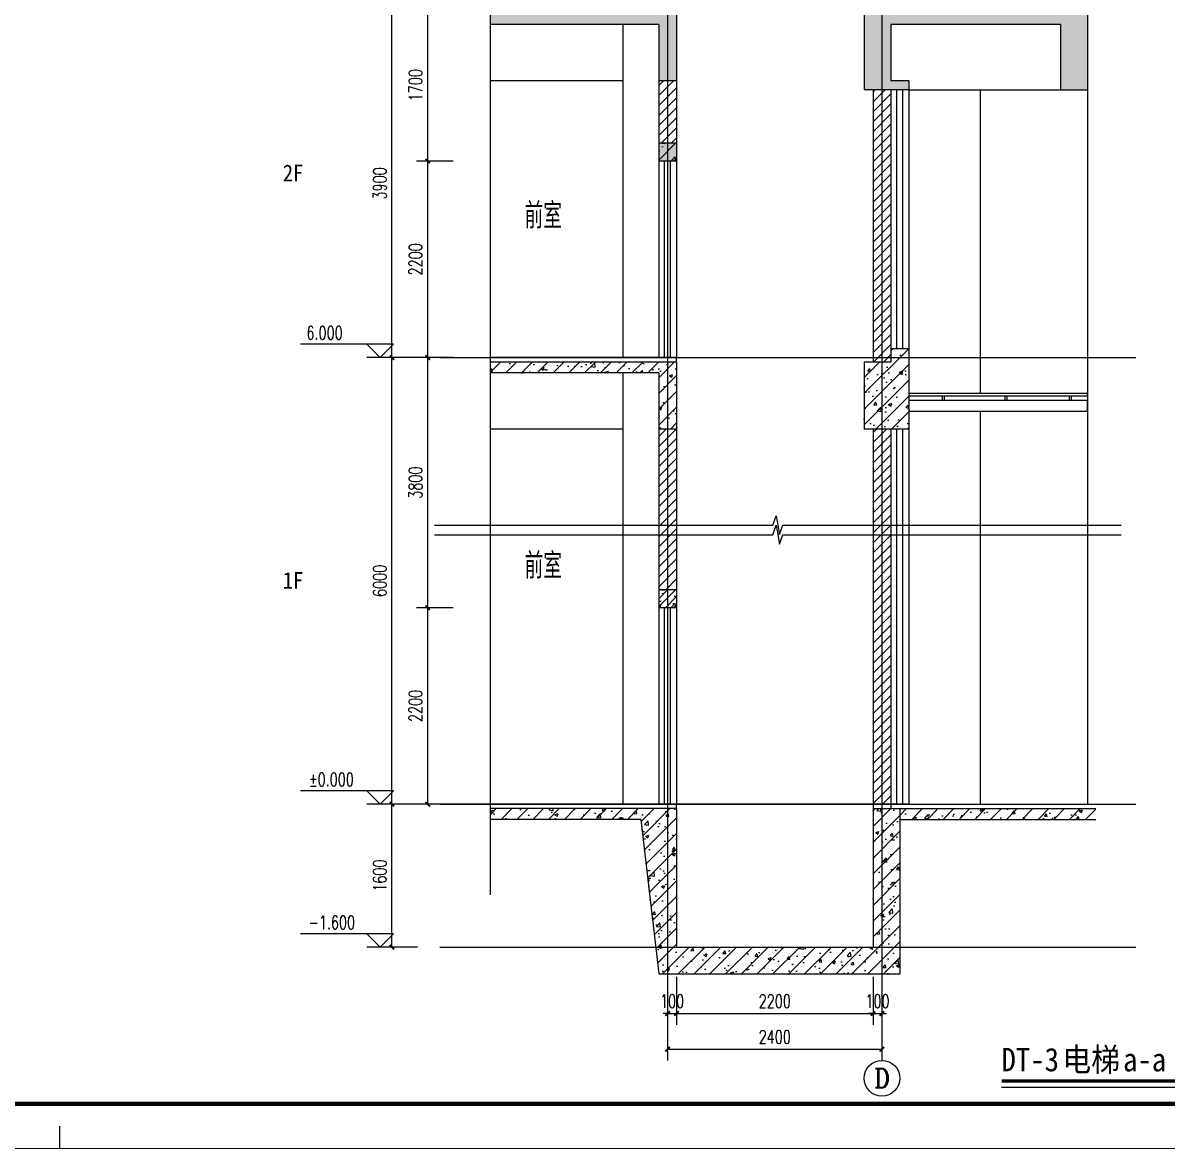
# Model space of a CAD drawing. Extents: x 1738711 to 2346805, y 1189731 to 2516152.
# Drawn here: x 1960869 to 1973681, y 1368210 to 1380820 of the extents above; entities that cross this region are included whole.
import ezdxf
from ezdxf.enums import TextEntityAlignment as Align

# ---------------------------------------------------------------- set-up
doc = ezdxf.new("R2010")
doc.units = 0
doc.header["$LTSCALE"] = 1000
doc.header["$MEASUREMENT"] = 0
doc.linetypes.add('复件 140224通州运河二期售楼部条件图_t3$0$X-ME SHAFT SH$0$X-B2$0$WATER_LINE', pattern=[0])
for name, color, linetype in [('AR-TEXT', 7, 'Continuous'), ('AXIS', 3, 'Continuous'), ('AXIS_TEXT', 7, 'Continuous'), ('DIM_ELEV', 3, 'Continuous'), ('DIM_SYMB', 3, 'Continuous'), ('DOTE', 1, 'Continuous'), ('PUB_DIM', 3, 'Continuous'), ('PUB_HATCH', 8, 'Continuous'), ('PUB_TEXT', 7, 'Continuous'), ('TK', 4, 'Continuous'), ('WALL', 40, 'Continuous'), ('WINDOW', 144, 'Continuous'), ('切线', 35, 'Continuous'), ('看线', 8, 'Continuous')]:
    doc.layers.add(name, color=color, linetype=linetype)
doc.layers.add('填充', color=252, linetype='Continuous', lineweight=5)
doc.styles.add('_TCH_AXIS', font='COMPLEX', dxfattribs={"bigfont": 'GBCBIG'})
doc.styles.add('_TCH_DIM', font='SIMPLEX', dxfattribs={"bigfont": 'GBCBIG'})
doc.styles.add('_TCH_DIM_T3', font='SIMPLEX', dxfattribs={"width": 0.705882, "bigfont": 'GBCBIG'})
doc.styles.add('COMPLEX', font='COMPLEX')
doc.styles.get("Standard").update_dxf_attribs({"font": 'gbenor.shx', "bigfont": 'gbcbig.shx'})
doc.styles.add('宋体', font='SIMSUN.TTF', dxfattribs={"width": 0.75})
doc.styles.add('黑体', font='simhei_0.ttf', dxfattribs={"width": 0.9})
doc.dimstyles.new('_TCH_ARCH&&50', dxfattribs={"dimtxt": 148.75, "dimasz": 50, "dimexe": 125, "dimexo": 150, "dimgap": 63.125, "dimtad": 1, "dimdec": 0, "dimzin": 0, "dimdsep": 46, "dimtxsty": '_TCH_DIM_T3', "dimblk": 'ARCHTICK', "dimcen": 0.09, "dimclrt": 7, "dimazin": 2, "dimtfac": 1, "dimtdec": 0, "dimtix": 1, "dimtmove": 2, "dimatfit": 3, "dimfxl": 50, "dimtolj": 1, "dimtzin": 0, "dimarcsym": 0})
pattern_1 = [(45, (0, 0), (-88.3883476, 88.3883476), []), (50, (0, 0), (358.63009, -31.376067), [37.5, -412.5]), (355, (0, 0), (-69.375667, 376.096067), [30, -330]), (100.4514, (29.9, -2.6), (289.25469, 344.71977), [31.870095, -350.571056]), (46.1842, (0, 100), (533.620524, -82.75951), [56.25, -618.75]), (96.6356, (44.47, 93.1), (467.33135, 487.05894), [47.80514, -525.8565]), (351.1842, (0, 100), (467.33097, 487.0593), [45, -495]), (21, (50, 75), (298.453526, -201.309445), [37.5, -412.5]), (326, (50, 75), (121.657666, 362.57502), [30, -330]), (71.4514, (74.87, 58.22), (420.111314, 161.26525), [31.870095, -350.571056]), (37.5, (0, 0), (6.079928, 166.446927), [0, -326, 0, -335, 0, -331.25]), (7.5, (0, 0), (131.534769, 197.205856), [0, -191, 0, -318.5, 0, -126.25]), (327.5, (-111.5, 0), (266.911218, -11.277436), [0, -125, 0, -390, 0, -517.5]), (317.5, (-161.5, 0), (291.593085, 50.052491), [0, -162.5, 0, -259, 0, -367.5])]
pattern_2 = [(45, (0, 0), (-56.1266008, 56.1266008), [])]

# ---------------------------------------------------------------- blocks, each defined once
blk = doc.blocks.new('hjashrtahreahe')
blk.add_line((42800, 0), (42800, 500))
at = {"const_width": 25}
blk.add_lwpolyline([(42800, 500), (42800, 0)], dxfattribs=at)
at = {"layer": 'TK', "color": 7, "const_width": 25}
blk.add_lwpolyline([(0, 59400), (84100, 59400), (84100, 0), (0, 0)], close=True, dxfattribs=at)
at = {"layer": 'TK', "color": 3, "const_width": 100}
blk.add_lwpolyline([(2500, 1000), (2500, 58400), (83100, 58400), (83100, 1000)], close=True, dxfattribs=at)
at = {"layer": 'TK', "style": '宋体', "width": 0.75}
for tag, height, p in [('项目负责人', 350, (6003, 57089)), ('专业负责人', 350, (6003, 56224)), ('设计人', 350, (6003, 55419)), ('版号1', 250, (77304, 22193)), ('时间1', 250, (82405, 22193)), ('版号2', 250, (77304, 21593)), ('时间2', 250, (82405, 21593)), ('版号3', 250, (77304, 20993)), ('时间3', 250, (82405, 20993)), ('建筑会签', 0.0001, (78978, 2403)), ('电气会签', 0.0001, (82128, 2403)), ('结构会签', 0.0001, (78978, 1803)), ('暖通会签', 0.0001, (82128, 1803)), ('给排水会签', 0.0001, (78978, 1250)), ('智能化会签', 0.0001, (82128, 1250))]:
    blk.add_attdef(tag, text='', height=height, dxfattribs=at).set_placement(p, align=Align.CENTER)
for tag, p in [('合作设计单位', (80816, 48986)), ('版号说明1', (79854, 22318)), ('版号说明2', (79854, 21718)), ('版号说明3', (79854, 21118)), ('浙江绿储科技有限公司', (80545, 16036)), ('百兆瓦级集中式熔盐储能关键', (80545, 14953)), ('设备研发及制造基地项目', (80545, 14603)), ('1#研发楼', (80545, 13636)), ('图名', (80545, 12436)), ('工程编号', (78978, 11461)), ('子项编号', (82128, 11461)), ('建筑', (78978, 10711)), ('图号', (82128, 10711)), ('施工图', (78978, 9961)), ('2023.03', (82128, 9961)), ('审定', (79353, 8461)), ('审核', (79353, 7711)), ('工程负责', (79353, 6961)), ('专业负责', (79353, 6211)), ('设计', (79353, 5461)), ('制图', (79353, 4711)), ('校对', (79353, 3961))]:
    blk.add_attdef(tag, text='', height=250, dxfattribs=at).set_placement(p, align=Align.MIDDLE_CENTER)
blk = doc.blocks.new('_ArchTick')
at = {"color": 0, "linetype": 'ByBlock', "const_width": 0.4}
blk.add_lwpolyline([(-0.5, -0.5), (0.5, 0.5)], dxfattribs=at)
blk = doc.blocks.new('*D1207')
at = {"layer": 'Defpoints', "color": 0, "transparency": 16777216}
for p in [(1968088, 1369888), (1970488, 1369888), (1970488, 1369328)]:
    blk.add_point(p, dxfattribs=at)
at = {"layer": 'PUB_DIM', "color": 0, "lineweight": -2, "transparency": 16777216}
for p, q in [((1968088, 1369738), (1968088, 1369203)), ((1970488, 1369738), (1970488, 1369203)), ((1968088, 1369328), (1970488, 1369328))]:
    blk.add_line(p, q, dxfattribs=at)
at = {"layer": 'PUB_DIM', "color": 0, "lineweight": -2, "transparency": 16777216, "xscale": 50, "yscale": 50, "zscale": 50, "rotation": 180}
blk.add_blockref('_ArchTick', (1968088, 1369328), dxfattribs=at)
at = {"layer": 'PUB_DIM', "color": 0, "lineweight": -2, "transparency": 16777216, "xscale": 50, "yscale": 50, "zscale": 50}
blk.add_blockref('_ArchTick', (1970488, 1369328), dxfattribs=at)
at = {"layer": 'PUB_DIM', "color": 7, "transparency": 16777216, "insert": (1969288, 1369465), "char_height": 148.8, "attachment_point": 5, "style": '_TCH_DIM_T3'}
blk.add_mtext('\\A1;2400', dxfattribs=at)
blk = doc.blocks.new('*D1208')
at = {"layer": 'Defpoints', "color": 0, "transparency": 16777216}
for p in [(1968088, 1370288), (1968188, 1370288), (1968188, 1369728)]:
    blk.add_point(p, dxfattribs=at)
at = {"layer": 'PUB_DIM', "color": 0, "lineweight": -2, "transparency": 16777216}
for p, q in [((1968088, 1370138), (1968088, 1369603)), ((1968188, 1370138), (1968188, 1369603)), ((1968088, 1369728), (1968038, 1369728)), ((1968088, 1369728), (1968188, 1369728)), ((1968188, 1369728), (1968238, 1369728))]:
    blk.add_line(p, q, dxfattribs=at)
at = {"layer": 'PUB_DIM', "color": 0, "lineweight": -2, "transparency": 16777216, "xscale": 50, "yscale": 50, "zscale": 50}
blk.add_blockref('_ArchTick', (1968088, 1369728), dxfattribs=at)
at = {"layer": 'PUB_DIM', "color": 0, "lineweight": -2, "transparency": 16777216, "xscale": 50, "yscale": 50, "zscale": 50, "rotation": 180}
blk.add_blockref('_ArchTick', (1968188, 1369728), dxfattribs=at)
at = {"layer": 'PUB_DIM', "color": 7, "transparency": 16777216, "insert": (1968138, 1369865), "char_height": 148.8, "attachment_point": 5, "style": '_TCH_DIM_T3'}
blk.add_mtext('\\A1;100', dxfattribs=at)
blk = doc.blocks.new('*D1209')
at = {"layer": 'Defpoints', "color": 0, "transparency": 16777216}
for p in [(1968188, 1370288), (1970388, 1370288), (1970388, 1369728)]:
    blk.add_point(p, dxfattribs=at)
at = {"layer": 'PUB_DIM', "color": 0, "lineweight": -2, "transparency": 16777216}
for p, q in [((1968188, 1370138), (1968188, 1369603)), ((1970388, 1370138), (1970388, 1369603)), ((1968188, 1369728), (1970388, 1369728))]:
    blk.add_line(p, q, dxfattribs=at)
at = {"layer": 'PUB_DIM', "color": 0, "lineweight": -2, "transparency": 16777216, "xscale": 50, "yscale": 50, "zscale": 50, "rotation": 180}
blk.add_blockref('_ArchTick', (1968188, 1369728), dxfattribs=at)
at = {"layer": 'PUB_DIM', "color": 0, "lineweight": -2, "transparency": 16777216, "xscale": 50, "yscale": 50, "zscale": 50}
blk.add_blockref('_ArchTick', (1970388, 1369728), dxfattribs=at)
at = {"layer": 'PUB_DIM', "color": 7, "transparency": 16777216, "insert": (1969288, 1369865), "char_height": 148.8, "attachment_point": 5, "style": '_TCH_DIM_T3'}
blk.add_mtext('\\A1;2200', dxfattribs=at)
blk = doc.blocks.new('*D1210')
at = {"layer": 'Defpoints', "color": 0, "transparency": 16777216}
for p in [(1970388, 1370288), (1970488, 1370288), (1970488, 1369728)]:
    blk.add_point(p, dxfattribs=at)
at = {"layer": 'PUB_DIM', "color": 0, "lineweight": -2, "transparency": 16777216}
for p, q in [((1970388, 1370138), (1970388, 1369603)), ((1970488, 1370138), (1970488, 1369603)), ((1970388, 1369728), (1970338, 1369728)), ((1970388, 1369728), (1970488, 1369728)), ((1970488, 1369728), (1970538, 1369728))]:
    blk.add_line(p, q, dxfattribs=at)
at = {"layer": 'PUB_DIM', "color": 0, "lineweight": -2, "transparency": 16777216, "xscale": 50, "yscale": 50, "zscale": 50}
blk.add_blockref('_ArchTick', (1970388, 1369728), dxfattribs=at)
at = {"layer": 'PUB_DIM', "color": 0, "lineweight": -2, "transparency": 16777216, "xscale": 50, "yscale": 50, "zscale": 50, "rotation": 180}
blk.add_blockref('_ArchTick', (1970488, 1369728), dxfattribs=at)
at = {"layer": 'PUB_DIM', "color": 7, "transparency": 16777216, "insert": (1970438, 1369865), "char_height": 148.8, "attachment_point": 5, "style": '_TCH_DIM_T3'}
blk.add_mtext('\\A1;100', dxfattribs=at)
blk = doc.blocks.new('*D1211')
at = {"layer": 'Defpoints', "color": 0, "transparency": 16777216}
for p in [(1965402, 1374272), (1965836, 1374272), (1965836, 1372072)]:
    blk.add_point(p, dxfattribs=at)
at = {"layer": 'PUB_DIM', "color": 0, "lineweight": -2, "transparency": 16777216}
for p, q in [((1965686, 1374272), (1965277, 1374272)), ((1965402, 1372072), (1965402, 1374272)), ((1965686, 1372072), (1965277, 1372072))]:
    blk.add_line(p, q, dxfattribs=at)
at = {"layer": 'PUB_DIM', "color": 0, "lineweight": -2, "transparency": 16777216, "xscale": 50, "yscale": 50, "zscale": 50}
for p, rotation in [((1965402, 1374272), 90), ((1965402, 1372072), 270)]:
    blk.add_blockref('_ArchTick', p, dxfattribs=dict(at, rotation=rotation))
at = {"layer": 'PUB_DIM', "color": 7, "transparency": 16777216, "insert": (1965265, 1373172), "char_height": 148.8, "attachment_point": 5, "rotation": 90, "style": '_TCH_DIM_T3'}
blk.add_mtext('\\A1;2200', dxfattribs=at)
blk = doc.blocks.new('*D1212')
at = {"layer": 'Defpoints', "color": 0, "transparency": 16777216}
for p in [(1965402, 1377072), (1965836, 1377072), (1965836, 1374272)]:
    blk.add_point(p, dxfattribs=at)
at = {"layer": 'PUB_DIM', "color": 0, "lineweight": -2, "transparency": 16777216}
for p, q in [((1965686, 1377072), (1965277, 1377072)), ((1965402, 1374272), (1965402, 1377072)), ((1965686, 1374272), (1965277, 1374272))]:
    blk.add_line(p, q, dxfattribs=at)
at = {"layer": 'PUB_DIM', "color": 0, "lineweight": -2, "transparency": 16777216, "xscale": 50, "yscale": 50, "zscale": 50}
for p, rotation in [((1965402, 1377072), 90), ((1965402, 1374272), 270)]:
    blk.add_blockref('_ArchTick', p, dxfattribs=dict(at, rotation=rotation))
at = {"layer": 'PUB_DIM', "color": 7, "transparency": 16777216, "insert": (1965265, 1375672), "char_height": 148.8, "attachment_point": 5, "rotation": 90, "style": '_TCH_DIM_T3'}
blk.add_mtext('\\A1;3800', dxfattribs=at)
blk = doc.blocks.new('*D1213')
at = {"layer": 'Defpoints', "color": 0, "transparency": 16777216}
for p in [(1965402, 1379272), (1965836, 1379272), (1965836, 1377072)]:
    blk.add_point(p, dxfattribs=at)
at = {"layer": 'PUB_DIM', "color": 0, "lineweight": -2, "transparency": 16777216}
for p, q in [((1965686, 1379272), (1965277, 1379272)), ((1965402, 1377072), (1965402, 1379272)), ((1965686, 1377072), (1965277, 1377072))]:
    blk.add_line(p, q, dxfattribs=at)
at = {"layer": 'PUB_DIM', "color": 0, "lineweight": -2, "transparency": 16777216, "xscale": 50, "yscale": 50, "zscale": 50}
for p, rotation in [((1965402, 1379272), 90), ((1965402, 1377072), 270)]:
    blk.add_blockref('_ArchTick', p, dxfattribs=dict(at, rotation=rotation))
at = {"layer": 'PUB_DIM', "color": 7, "transparency": 16777216, "insert": (1965265, 1378172), "char_height": 148.8, "attachment_point": 5, "rotation": 90, "style": '_TCH_DIM_T3'}
blk.add_mtext('\\A1;2200', dxfattribs=at)
blk = doc.blocks.new('*D1214')
at = {"layer": 'Defpoints', "color": 0, "transparency": 16777216}
for p in [(1965402, 1380972), (1965836, 1380972), (1965836, 1379272)]:
    blk.add_point(p, dxfattribs=at)
at = {"layer": 'PUB_DIM', "color": 0, "lineweight": -2, "transparency": 16777216}
for p, q in [((1965686, 1380972), (1965277, 1380972)), ((1965402, 1379272), (1965402, 1380972)), ((1965686, 1379272), (1965277, 1379272))]:
    blk.add_line(p, q, dxfattribs=at)
at = {"layer": 'PUB_DIM', "color": 0, "lineweight": -2, "transparency": 16777216, "xscale": 50, "yscale": 50, "zscale": 50}
for p, rotation in [((1965402, 1380972), 90), ((1965402, 1379272), 270)]:
    blk.add_blockref('_ArchTick', p, dxfattribs=dict(at, rotation=rotation))
at = {"layer": 'PUB_DIM', "color": 7, "transparency": 16777216, "insert": (1965265, 1380122), "char_height": 148.8, "attachment_point": 5, "rotation": 90, "style": '_TCH_DIM_T3'}
blk.add_mtext('\\A1;1700', dxfattribs=at)
blk = doc.blocks.new('*D1224')
at = {"layer": 'Defpoints', "color": 0, "transparency": 16777216}
for p in [(1965002, 1372072), (1965436, 1372072), (1965436, 1370472)]:
    blk.add_point(p, dxfattribs=at)
at = {"layer": 'PUB_DIM', "color": 0, "lineweight": -2, "transparency": 16777216}
for p, q in [((1965286, 1372072), (1964877, 1372072)), ((1965002, 1370472), (1965002, 1372072)), ((1965286, 1370472), (1964877, 1370472))]:
    blk.add_line(p, q, dxfattribs=at)
at = {"layer": 'PUB_DIM', "color": 0, "lineweight": -2, "transparency": 16777216, "xscale": 50, "yscale": 50, "zscale": 50}
for p, rotation in [((1965002, 1372072), 90), ((1965002, 1370472), 270)]:
    blk.add_blockref('_ArchTick', p, dxfattribs=dict(at, rotation=rotation))
at = {"layer": 'PUB_DIM', "color": 7, "transparency": 16777216, "insert": (1964865, 1371272), "char_height": 148.8, "attachment_point": 5, "rotation": 90, "style": '_TCH_DIM_T3'}
blk.add_mtext('\\A1;1600', dxfattribs=at)
blk = doc.blocks.new('*D1225')
at = {"layer": 'Defpoints', "color": 0, "transparency": 16777216}
for p in [(1965002, 1377072), (1965436, 1377072), (1965436, 1372072)]:
    blk.add_point(p, dxfattribs=at)
at = {"layer": 'PUB_DIM', "color": 0, "lineweight": -2, "transparency": 16777216}
for p, q in [((1965286, 1377072), (1964877, 1377072)), ((1965002, 1372072), (1965002, 1377072)), ((1965286, 1372072), (1964877, 1372072))]:
    blk.add_line(p, q, dxfattribs=at)
at = {"layer": 'PUB_DIM', "color": 0, "lineweight": -2, "transparency": 16777216, "xscale": 50, "yscale": 50, "zscale": 50}
for p, rotation in [((1965002, 1377072), 90), ((1965002, 1372072), 270)]:
    blk.add_blockref('_ArchTick', p, dxfattribs=dict(at, rotation=rotation))
at = {"layer": 'PUB_DIM', "color": 7, "transparency": 16777216, "insert": (1964865, 1374572), "char_height": 148.8, "attachment_point": 5, "rotation": 90, "style": '_TCH_DIM_T3'}
blk.add_mtext('\\A1;6000', dxfattribs=at)
blk = doc.blocks.new('*D1226')
at = {"layer": 'Defpoints', "color": 0, "transparency": 16777216}
for p in [(1965002, 1380972), (1965436, 1380972), (1965436, 1377072)]:
    blk.add_point(p, dxfattribs=at)
at = {"layer": 'PUB_DIM', "color": 0, "lineweight": -2, "transparency": 16777216}
for p, q in [((1965286, 1380972), (1964877, 1380972)), ((1965002, 1377072), (1965002, 1380972)), ((1965286, 1377072), (1964877, 1377072))]:
    blk.add_line(p, q, dxfattribs=at)
at = {"layer": 'PUB_DIM', "color": 0, "lineweight": -2, "transparency": 16777216, "xscale": 50, "yscale": 50, "zscale": 50}
for p, rotation in [((1965002, 1380972), 90), ((1965002, 1377072), 270)]:
    blk.add_blockref('_ArchTick', p, dxfattribs=dict(at, rotation=rotation))
at = {"layer": 'PUB_DIM', "color": 7, "transparency": 16777216, "insert": (1964865, 1379022), "char_height": 148.8, "attachment_point": 5, "rotation": 90, "style": '_TCH_DIM_T3'}
blk.add_mtext('\\A1;3900', dxfattribs=at)
blk = doc.blocks.new('_AXISO')
blk.add_circle((0, 0), 0.5)
at = {"layer": 'AXIS_TEXT', "style": 'COMPLEX', "width": 1.041667}
blk.add_attdef('A', text='', height=0.56, dxfattribs=at).set_placement((-0.25, -0.28), (0.25, -0.28), align=Align.FIT)

msp = doc.modelspace()

# ---------------------------------------------------------------- hatches: boundary and pattern name
at = {"layer": 'PUB_HATCH', "linetype": '复件 140224通州运河二期售楼部条件图_t3$0$X-ME SHAFT SH$0$X-B2$0$WATER_LINE'}
h = msp.add_hatch(dxfattribs=at)
h.set_pattern_fill('ANSI31', color=256, scale=50, style=0)
h.set_pattern_definition(pattern_2)
h.paths.add_polyline_path([(1968188.2, 1387971.6), (1967988.2, 1387971.6), (1967988.2, 1387271.6), (1968188.2, 1387271.6)])
h.paths.add_polyline_path([(1968188.2, 1384071.6), (1967988.2, 1384071.6), (1967988.2, 1383371.6), (1968188.2, 1383371.6)])
h.paths.add_polyline_path([(1968188.2, 1380171.6), (1967988.2, 1380171.6), (1967988.2, 1379471.6), (1968188.2, 1379471.6)])
h.paths.add_polyline_path([(1968188.2, 1376271.6), (1967988.2, 1376271.6), (1967988.2, 1374471.6), (1968188.2, 1374471.6)])
h = msp.add_hatch(dxfattribs=at)
h.set_pattern_fill('钢筋混凝土', color=256, scale=50, style=0)
h.set_pattern_definition(pattern_1)
h.paths.add_polyline_path([(1968188.2, 1380921.6), (1966104.4, 1380921.6), (1966104.4, 1380801.6), (1967988.2, 1380801.6), (1967988.2, 1380171.6), (1968188.2, 1380171.6)])
h.paths.add_polyline_path([(1968188.2, 1379471.6), (1967988.2, 1379471.6), (1967988.2, 1379271.6), (1968188.2, 1379271.6)])
h.paths.add_polyline_path([(1970588.2, 1380801.6), (1972488.2, 1380801.6), (1972488.2, 1380071.6), (1972788.2, 1380071.6), (1972788.2, 1381871.6), (1972608.2, 1381871.6), (1972608.2, 1381791.6), (1972688.2, 1381791.6), (1972688.2, 1380921.6), (1970588.2, 1380921.6), (1970588.2, 1381791.6), (1970668.2, 1381791.6), (1970668.2, 1381871.6), (1970388.2, 1381871.6), (1970388.2, 1380921.6), (1970288.2, 1380921.6), (1970288.2, 1380071.6), (1970788.2, 1380071.6), (1970788.2, 1380171.6), (1970588.2, 1380171.6)])
h.paths.add_polyline_path([(1970588.2, 1384771.6), (1970688.2, 1384771.6), (1970688.2, 1384871.6), (1970589, 1384871.6), (1970589, 1384971.6), (1970388.2, 1384971.6), (1970388.2, 1384821.6), (1970288.2, 1384821.6), (1970288.2, 1384071.6), (1970588.2, 1384071.6), (1970588.2, 1384271.6), (1970688.2, 1384271.6), (1970688.2, 1384371.6), (1970588.2, 1384371.6)])
h.paths.add_polyline_path([(1968188.2, 1384821.6), (1966104.4, 1384821.6), (1966104.4, 1384701.6), (1967988.2, 1384701.6), (1967988.2, 1384071.6), (1968188.2, 1384071.6)])
h.paths.add_polyline_path([(1968188.2, 1383371.6), (1967988.2, 1383371.6), (1967988.2, 1383171.6), (1968188.2, 1383171.6)])
h = msp.add_hatch(dxfattribs=at)
h.set_pattern_fill('ANSI31', color=256, scale=50, style=0)
h.set_pattern_definition(pattern_2)
h.paths.add_polyline_path([(1970588.2, 1376271.6), (1970388.2, 1376271.6), (1970388.2, 1372071.6), (1970588.2, 1372071.6)])
h.paths.add_polyline_path([(1970588.2, 1380071.6), (1970388.2, 1380071.6), (1970388.2, 1377021.6), (1970588.2, 1377021.6)])
h = msp.add_hatch(dxfattribs=at)
h.set_pattern_fill('钢筋混凝土', color=256, scale=50, style=0)
h.set_pattern_definition(pattern_1)
h.paths.add_polyline_path([(1970788.2, 1377171.6), (1970588.2, 1377171.6), (1970588.2, 1377021.6), (1970288.2, 1377021.6), (1970288.2, 1376271.6), (1970788.2, 1376271.6)])
h.paths.add_polyline_path([(1968188.2, 1377021.6), (1966104.4, 1377021.6), (1966104.4, 1376901.6), (1967988.2, 1376901.6), (1967988.2, 1376271.6), (1968188.2, 1376271.6)])
h.paths.add_polyline_path([(1968188.2, 1374471.6), (1967988.2, 1374471.6), (1967988.2, 1374271.6), (1968188.2, 1374271.6)])
h = msp.add_hatch(dxfattribs=at)
h.set_pattern_fill('钢筋混凝土', color=256, scale=50, style=0)
h.set_pattern_definition(pattern_1)
h.paths.add_polyline_path([(1970688.2, 1372021.6), (1970388.2, 1372021.6), (1970388.2, 1370471.6), (1968188.2, 1370471.6), (1968188.2, 1372021.6), (1966104.4, 1372021.6), (1966104.4, 1371901.6), (1967788.2, 1371901.6), (1967988.2, 1370171.6), (1970688.2, 1370171.6)])
h = msp.add_hatch(dxfattribs=at)
h.set_pattern_fill('钢筋混凝土', color=256, scale=50, style=0)
h.set_pattern_definition(pattern_1)
h.paths.add_polyline_path([(1972881.6, 1372021.6), (1970688.2, 1372021.6), (1970688.2, 1371901.6), (1972881.6, 1371901.6)])
at = {"layer": '填充'}
h = msp.add_hatch(dxfattribs=at)
h.set_pattern_fill('钢筋混凝土', color=256, scale=50, style=0)
h.set_pattern_definition([(45, (202937.47, 238431.44), (-88.388348, 88.388348), []), (50, (202937.47, 238431.44), (358.63009, -31.376067), [37.5, -412.5]), (355, (202937.47, 238431.44), (-69.37567, 376.09607), [30, -330]), (100.4514, (202967.35, 238428.83), (289.25469, 344.71977), [31.870095, -350.571056]), (46.1842, (202937.47, 238531.44), (533.62052, -82.75951), [56.25, -618.75]), (96.6356, (202981.94, 238524.55), (467.33135, 487.05894), [47.80514, -525.8565]), (351.1842, (202937.47, 238531.44), (467.33097, 487.0593), [45, -495]), (21, (202987.47, 238506.44), (298.453526, -201.309445), [37.5, -412.5]), (326, (202987.47, 238506.44), (121.657666, 362.57502), [30, -330]), (71.4514, (203012.34, 238489.67), (420.111314, 161.26525), [31.870095, -350.571056]), (37.5, (202937.47, 238431.44), (6.079928, 166.446927), [0, -326, 0, -335, 0, -331.25]), (7.5, (202937.47, 238431.44), (131.534769, 197.205856), [0, -191, 0, -318.5, 0, -126.25]), (327.5, (202825.97, 238431.44), (266.911218, -11.277436), [0, -125, 0, -390, 0, -517.5]), (317.5, (202775.97, 238431.44), (291.593085, 50.05249), [0, -162.5, 0, -259, 0, -367.5])])
h.paths.add_polyline_path([(1968188.2, 1379471.6), (1967988.2, 1379471.6), (1967988.2, 1379271.6), (1968188.2, 1379271.6)])
h = msp.add_hatch(dxfattribs=at)
h.set_pattern_fill('钢筋混凝土', color=256, scale=50, style=0)
h.set_pattern_definition([(45, (202937.47, 233431.44), (-88.388348, 88.388348), []), (50, (202937.47, 233431.44), (358.63009, -31.376067), [37.5, -412.5]), (355, (202937.47, 233431.44), (-69.37567, 376.09607), [30, -330]), (100.4514, (202967.35, 233428.83), (289.25469, 344.71977), [31.870095, -350.571056]), (46.1842, (202937.47, 233531.44), (533.62052, -82.75951), [56.25, -618.75]), (96.6356, (202981.94, 233524.55), (467.33135, 487.05894), [47.80514, -525.8565]), (351.1842, (202937.47, 233531.44), (467.33097, 487.0593), [45, -495]), (21, (202987.47, 233506.44), (298.453526, -201.309445), [37.5, -412.5]), (326, (202987.47, 233506.44), (121.657666, 362.57502), [30, -330]), (71.4514, (203012.34, 233489.67), (420.111314, 161.26525), [31.870095, -350.571056]), (37.5, (202937.47, 233431.44), (6.079928, 166.446927), [0, -326, 0, -335, 0, -331.25]), (7.5, (202937.47, 233431.44), (131.534769, 197.205856), [0, -191, 0, -318.5, 0, -126.25]), (327.5, (202825.97, 233431.44), (266.911218, -11.277436), [0, -125, 0, -390, 0, -517.5]), (317.5, (202775.97, 233431.44), (291.593085, 50.05249), [0, -162.5, 0, -259, 0, -367.5])])
h.paths.add_polyline_path([(1967988.2, 1374471.6), (1967988.2, 1374271.6), (1968188.2, 1374271.6), (1968188.2, 1374471.6)])

# ---------------------------------------------------------------- linework, layer by layer
at = {"layer": 'AXIS'}
msp.add_line((1970488.2, 1370093.5), (1970488.2, 1369202.9), dxfattribs=at)
at = {"layer": 'DIM_ELEV'}
for p, q in [((1965019.8, 1377221.6), (1963975.8, 1377221.6)), ((1964869.8, 1377071.6), (1964719.8, 1377221.6)), ((1964869.8, 1377071.6), (1965019.8, 1377221.6)), ((1965219.8, 1377071.6), (1964719.8, 1377071.6)), ((1965019.8, 1372221.6), (1963975.8, 1372221.6)), ((1964869.8, 1372071.6), (1964719.8, 1372221.6)), ((1964869.8, 1372071.6), (1965019.8, 1372221.6)), ((1965219.8, 1372071.6), (1964719.8, 1372071.6)), ((1965019.8, 1370621.6), (1963975.8, 1370621.6)), ((1964869.8, 1370471.6), (1964719.8, 1370621.6)), ((1964869.8, 1370471.6), (1965019.8, 1370621.6)), ((1965219.8, 1370471.6), (1964719.8, 1370471.6))]:
    msp.add_line(p, q, dxfattribs=at)
at = {"layer": 'DIM_SYMB'}
for points in [[(1966104.4, 1371055.6), (1966104.4, 1382109.2), (1965999.4, 1382147.4), (1966209.4, 1382184.5), (1966104.4, 1382221.7), (1966104.4, 1393275.3)], [(1965477.6, 1375195.2), (1969266.4, 1375195.2), (1969304.6, 1375300.2), (1969341.6, 1375090.2), (1969378.9, 1375195.2), (1973167.6, 1375195.2)], [(1965477.6, 1375089.2), (1969266.4, 1375089.2), (1969304.6, 1375194.2), (1969341.6, 1374984.2), (1969378.9, 1375089.2), (1973167.6, 1375089.2)], [(1971826.7, 1368902.2), (1975387.8, 1368902.2)]]:
    msp.add_lwpolyline(points, dxfattribs=at)
at = {"layer": 'DIM_SYMB', "const_width": 35}
msp.add_lwpolyline([(1971826.7, 1368972.2), (1975387.8, 1368972.2)], dxfattribs=at)
at = {"layer": 'DOTE'}
for p, q in [((1968088.2, 1397406.7), (1968088.2, 1369707.8)), ((1970488.2, 1397406.7), (1970488.2, 1369707.8)), ((1965535.9, 1377071.6), (1973331.9, 1377071.6)), ((1965535.9, 1372071.6), (1973331.9, 1372071.6)), ((1965535.9, 1370471.6), (1973331.9, 1370471.6))]:
    msp.add_line(p, q, dxfattribs=at)
at = {"layer": 'WALL'}
for p, q in [((1972788.2, 1381871.6), (1972788.2, 1380071.6)), ((1968188.2, 1380921.6), (1968188.2, 1379271.6)), ((1970288.2, 1380921.6), (1970288.2, 1380071.6)), ((1967988.2, 1380801.6), (1966104.4, 1380801.6)), ((1967988.2, 1380801.6), (1967988.2, 1379271.6)), ((1972488.2, 1380801.6), (1970588.2, 1380801.6)), ((1970588.2, 1380801.6), (1970588.2, 1380171.6)), ((1972488.2, 1380801.6), (1972488.2, 1380071.6)), ((1968188.2, 1380171.6), (1967988.2, 1380171.6)), ((1970788.2, 1380071.6), (1970288.2, 1380071.6)), ((1970388.2, 1380071.6), (1970388.2, 1377021.6)), ((1970788.2, 1380171.6), (1970588.2, 1380171.6)), ((1970588.2, 1380071.6), (1970588.2, 1377021.6)), ((1970788.2, 1380171.6), (1970788.2, 1380071.6)), ((1972488.2, 1380071.6), (1972788.2, 1380071.6)), ((1968188.2, 1379471.6), (1967988.2, 1379471.6)), ((1968188.2, 1379271.6), (1967988.2, 1379271.6)), ((1970788.2, 1377171.6), (1970588.2, 1377171.6)), ((1970788.2, 1377171.6), (1970788.2, 1376271.6)), ((1968188.2, 1377021.6), (1966104.4, 1377021.6)), ((1968188.2, 1377021.6), (1968188.2, 1374271.6)), ((1970588.2, 1377021.6), (1970288.2, 1377021.6)), ((1970288.2, 1377021.6), (1970288.2, 1376271.6)), ((1967988.2, 1376901.6), (1966104.4, 1376901.6)), ((1967988.2, 1376901.6), (1967988.2, 1374271.6)), ((1968188.2, 1376271.6), (1967988.2, 1376271.6)), ((1970788.2, 1376271.6), (1970288.2, 1376271.6)), ((1970388.2, 1376271.6), (1970388.2, 1372071.6)), ((1970588.2, 1376271.6), (1970588.2, 1372021.6)), ((1968188.2, 1374471.6), (1967988.2, 1374471.6)), ((1968188.2, 1374271.6), (1967988.2, 1374271.6)), ((1968188.2, 1372021.6), (1966104.4, 1372021.6)), ((1968188.2, 1372021.6), (1968188.2, 1370471.6)), ((1970388.2, 1372021.6), (1972881.6, 1372021.6)), ((1967788.2, 1371901.6), (1966104.4, 1371901.6)), ((1967788.2, 1371901.6), (1967988.2, 1370171.6)), ((1970688.2, 1371901.6), (1972881.6, 1371901.6))]:
    msp.add_line(p, q, dxfattribs=at)
at = {"layer": 'WALL', "linetype": '复件 140224通州运河二期售楼部条件图_t3$0$X-ME SHAFT SH$0$X-B2$0$WATER_LINE'}
for p, q in [((1970388.2, 1372071.6), (1970388.2, 1370471.6)), ((1970588.2, 1372021.6), (1970788.2, 1372021.6)), ((1970688.2, 1372021.6), (1970688.2, 1370171.6)), ((1968188.2, 1370471.6), (1970388.2, 1370471.6)), ((1967988.2, 1370171.6), (1970688.2, 1370171.6))]:
    msp.add_line(p, q, dxfattribs=at)
at = {"layer": 'WINDOW'}
for p, q in [((1970588.2, 1380071.6), (1970588.2, 1377171.6)), ((1970654.8, 1377171.6), (1970654.8, 1380071.6)), ((1970721.5, 1377171.6), (1970721.5, 1380071.6)), ((1970788.2, 1380071.6), (1970788.2, 1377171.6)), ((1967988.2, 1379271.6), (1967988.2, 1377071.6)), ((1968054.8, 1377071.6), (1968054.8, 1379271.6)), ((1968121.5, 1377071.6), (1968121.5, 1379271.6)), ((1968188.2, 1379271.6), (1968188.2, 1377071.6)), ((1970654.8, 1372071.6), (1970654.8, 1376271.6)), ((1970721.5, 1372071.6), (1970721.5, 1376271.6)), ((1970788.2, 1376271.6), (1970788.2, 1372071.6)), ((1967988.2, 1374271.6), (1967988.2, 1372071.6)), ((1968054.8, 1372071.6), (1968054.8, 1374271.6)), ((1968121.5, 1372071.6), (1968121.5, 1374271.6)), ((1968188.2, 1374271.6), (1968188.2, 1372071.6))]:
    msp.add_line(p, q, dxfattribs=at)
msp.add_lwpolyline([(1972788.2, 1376671.6), (1970788.2, 1376671.6), (1970788.2, 1376642.8), (1972788.2, 1376642.8)], close=True, dxfattribs=at)
at = {"layer": '切线'}
for p, q in [((1968188.2, 1377071.6), (1966104.4, 1377071.6)), ((1968188.2, 1377021.6), (1968188.2, 1377071.6)), ((1970788.2, 1372071.6), (1965567.3, 1372071.6)), ((1968188.2, 1372071.6), (1966104.4, 1372071.6)), ((1968188.2, 1372021.6), (1968188.2, 1372071.6)), ((1970588.2, 1372071.6), (1972881.6, 1372071.6))]:
    msp.add_line(p, q, dxfattribs=at)
at = {"layer": '看线'}
for p, q in [((1967588.2, 1380801.6), (1967588.2, 1377071.6)), ((1967588.2, 1380171.6), (1966104.4, 1380171.6)), ((1970788.2, 1380071.6), (1972488.2, 1380071.6)), ((1971588.2, 1380071.6), (1971588.2, 1376671.6)), ((1972788.2, 1380071.6), (1972788.2, 1372071.6)), ((1967588.2, 1376901.6), (1967588.2, 1372071.6)), ((1971588.2, 1376471.6), (1971588.2, 1372071.6)), ((1967588.2, 1376271.6), (1966104.4, 1376271.6))]:
    msp.add_line(p, q, dxfattribs=at)
for points in [[(1971183.1, 1376591.2), (1971165.7, 1376591.2), (1971165.7, 1376642.8), (1971183.1, 1376642.8)], [(1971885.1, 1376591.2), (1971867.7, 1376591.2), (1971867.7, 1376642.8), (1971885.1, 1376642.8)], [(1972606.7, 1376591.2), (1972589.3, 1376591.2), (1972589.3, 1376642.8), (1972606.7, 1376642.8)], [(1972788.2, 1376591.2), (1970788.2, 1376591.2), (1970788.2, 1376471.6), (1972788.2, 1376471.6)]]:
    msp.add_lwpolyline(points, close=True, dxfattribs=at)

# ---------------------------------------------------------------- block references
at = {"xscale": 0.5, "yscale": 0.5, "zscale": 0.5}
msp.add_blockref('hjashrtahreahe', (1939883.1, 1368216), dxfattribs=at)
at = {"layer": 'AXIS'}
ref = msp.add_blockref('_AXISO', (1970488.2, 1369002.9), dxfattribs=dict(at, xscale=400, yscale=400, zscale=400))
ref.add_attrib('A', 'D', dxfattribs={"layer": 'AXIS_TEXT', "ltscale": 0.5, "height": 217.6, "style": '_TCH_AXIS'}).set_placement((1970400.1, 1368894.1), (1970576.3, 1368894.1), align=Align.FIT)

# ---------------------------------------------------------------- texts
at = {"layer": 'AR-TEXT', "style": '黑体', "width": 0.9}
for s, p in [('2F', (1963779.7, 1379045.7)), ('1F', (1963779.7, 1374483.2))]:
    msp.add_text(s, height=187.76, dxfattribs=at).set_placement(p)
at = {"layer": 'AR-TEXT'}
for p in [(1966487.5, 1378515.9), (1966487.5, 1374596.8)]:
    msp.add_text('前室', height=289.36, dxfattribs=at).set_placement(p)
at = {"layer": 'PUB_TEXT', "color": 7}
for s, height, style, width, p in [('6.000', 148.75, '_TCH_DIM', 0.705882, (1964044.8, 1377274.1)), ('%%P0.000', 148.75, '_TCH_DIM', 0.705882, (1964070.8, 1372274.1)), ('-1.600', 148.75, '_TCH_DIM', 0.705882, (1964066.8, 1370674.1)), ('DT-3', 262.87, '黑体', 0.9, (1971826.7, 1369080.6)), ('电梯', 262.87, '黑体', 0.9, (1972507.2, 1369080.6)), ('a-a', 262.87, '黑体', 0.9, (1973187.7, 1369080.6))]:
    msp.add_text(s, height=height, dxfattribs=dict(at, style=style, width=width)).set_placement(p)

# ---------------------------------------------------------------- dimensions: what is measured, and where the dimension line sits
at = {"layer": 'PUB_DIM'}
for p1, p2, distance, picture, middle in [((1965436.3, 1377071.6), (1965436.3, 1380971.6), 434.2, '*D1226', (1964864.6, 1379021.6)), ((1965836.3, 1379271.6), (1965836.3, 1380971.6), 434.2, '*D1214', (1965264.6, 1380121.6)), ((1965836.3, 1377071.6), (1965836.3, 1379271.6), 434.2, '*D1213', (1965264.6, 1378171.6)), ((1965836.3, 1372071.6), (1965836.3, 1374271.6), 434.2, '*D1211', (1965264.6, 1373171.6)), ((1965436.3, 1370471.6), (1965436.3, 1372071.6), 434.2, '*D1224', (1964864.6, 1371271.6)), ((1968088.2, 1370288.2), (1968188.2, 1370288.2), -560.3, '*D1208', (1968138.2, 1369865.4)), ((1968188.2, 1370288.2), (1970388.2, 1370288.2), -560.3, '*D1209', (1969288.2, 1369865.4)), ((1970388.2, 1370288.2), (1970488.2, 1370288.2), -560.3, '*D1210', (1970438.2, 1369865.4)), ((1968088.2, 1369888.2), (1970488.2, 1369888.2), -560.3, '*D1207', (1969288.2, 1369465.4))]:
    dim = msp.add_aligned_dim(p1=p1, p2=p2, distance=distance, dimstyle='_TCH_ARCH&&50', dxfattribs=at)
    dim.commit()
    dim.dimension.update_dxf_attribs({"geometry": picture, "text_midpoint": middle})
for p1, p2, text, picture, middle in [((1965436.3, 1372071.6), (1965436.3, 1377071.6), '6000', '*D1225', (1964864.6, 1374571.6)), ((1965836.3, 1374271.6), (1965836.3, 1377071.6), '3800', '*D1212', (1965264.6, 1375671.6))]:
    dim = msp.add_aligned_dim(p1=p1, p2=p2, distance=434.2, text=text, dimstyle='_TCH_ARCH&&50', dxfattribs=at)
    dim.commit()
    dim.dimension.update_dxf_attribs({"geometry": picture, "text_midpoint": middle})

doc.saveas('drawing.dxf')
